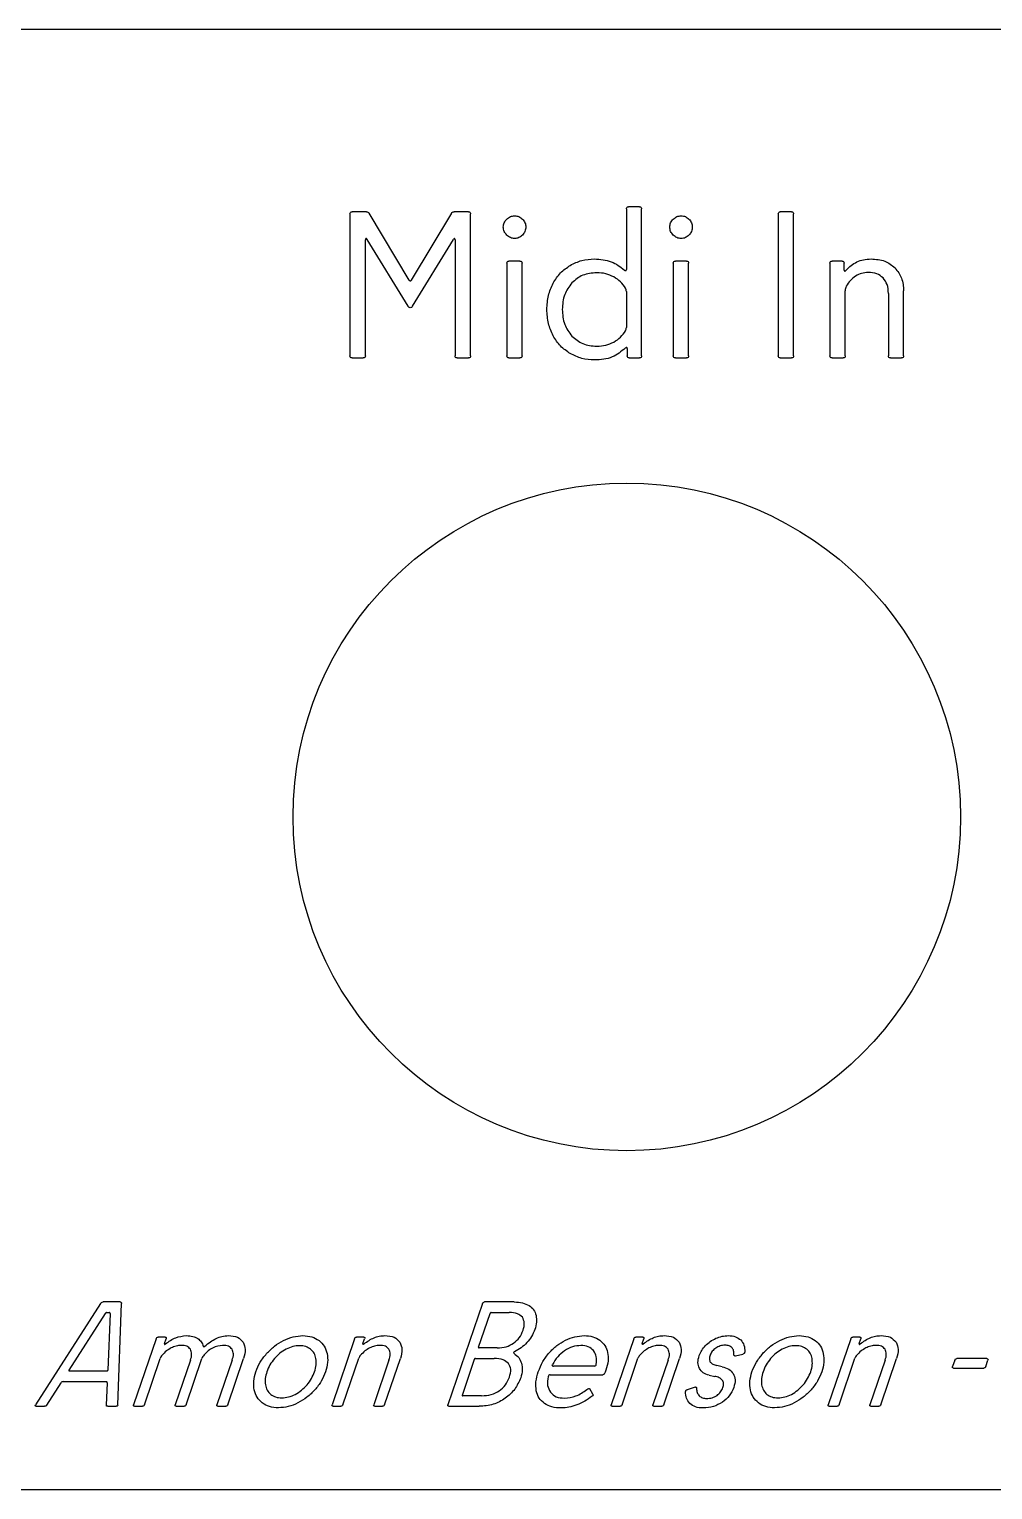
# Model space of a CAD drawing. Extents: x 171 to 677, y 195 to 402.
# Drawn here: x 264.21 to 287.31, y 320.79 to 355.79 of the extents above; entities that cross this region are included whole.
import ezdxf

# ---------------------------------------------------------------- set-up
doc = ezdxf.new("R2010")
doc.units = 0
doc.header["$MEASUREMENT"] = 0
doc.layers.add('Engravings', color=7, linetype='Continuous', lineweight=0)
doc.layers.add('Outlines', color=7, linetype='Continuous', lineweight=0)

msp = doc.modelspace()

# ---------------------------------------------------------------- linework, layer by layer
at = {"layer": 'Engravings', "color": 18, "lineweight": 25, "true_color": 0x000000}
for p, q in [((272.294, 351.416), (271.949, 351.416)), ((274.739, 351.416), (274.394, 351.416)), ((278.524, 351.486), (278.524, 350.036)), ((278.839, 351.536), (278.574, 351.536)), ((278.889, 347.966), (278.889, 351.486)), ((282.484, 351.416), (282.214, 351.416)), ((271.899, 351.366), (271.899, 347.966)), ((273.319, 349.781), (272.359, 351.381)), ((274.329, 351.381), (273.369, 349.781)), ((274.789, 347.966), (274.789, 351.366)), ((282.164, 351.366), (282.164, 347.966)), ((282.534, 347.966), (282.534, 351.366)), ((272.269, 347.966), (272.269, 350.746)), ((272.304, 350.756), (273.289, 349.151)), ((273.399, 349.151), (274.384, 350.756)), ((274.419, 350.746), (274.419, 347.966)), ((275.659, 350.186), (275.659, 347.966)), ((275.974, 350.236), (275.709, 350.236)), ((276.024, 347.966), (276.024, 350.186)), ((279.649, 350.186), (279.649, 347.966)), ((279.964, 350.236), (279.699, 350.236)), ((280.014, 347.966), (280.014, 350.186)), ((283.404, 350.186), (283.404, 347.966)), ((283.694, 350.236), (283.454, 350.236)), ((283.744, 350.021), (283.744, 350.186)), ((278.524, 349.506), (278.524, 348.646)), ((283.769, 347.966), (283.769, 349.526)), ((284.804, 349.461), (284.804, 347.966)), ((285.169, 347.966), (285.169, 349.521)), ((271.949, 347.916), (272.219, 347.916)), ((274.469, 347.916), (274.739, 347.916)), ((275.709, 347.916), (275.974, 347.916)), ((278.544, 348.141), (278.544, 347.966)), ((278.594, 347.916), (278.839, 347.916)), ((279.699, 347.916), (279.964, 347.916)), ((282.214, 347.916), (282.484, 347.916)), ((283.454, 347.916), (283.719, 347.916)), ((284.854, 347.916), (285.119, 347.916)), ((265.922, 325.252), (264.364, 322.831)), ((266.389, 325.292), (265.982, 325.292)), ((266.335, 322.831), (266.422, 325.252)), ((275.074, 325.256), (274.248, 322.827)), ((275.836, 325.292), (275.121, 325.292)), ((265.167, 323.66), (266.036, 325.02)), ((266.064, 325.038), (266.135, 325.038)), ((266.151, 325.02), (266.095, 323.66)), ((274.982, 324.21), (275.258, 325.02)), ((275.282, 325.038), (275.717, 325.038)), ((267.251, 324.413), (266.712, 322.827)), ((267.471, 324.449), (267.299, 324.449)), ((267.454, 324.295), (267.494, 324.413)), ((272.009, 324.413), (271.47, 322.827)), ((272.228, 324.449), (272.056, 324.449)), ((272.211, 324.295), (272.251, 324.413)), ((275.43, 324.192), (274.994, 324.192)), ((278.701, 324.413), (278.162, 322.827)), ((278.921, 324.449), (278.749, 324.449)), ((278.904, 324.295), (278.944, 324.413)), ((283.901, 324.413), (283.362, 322.827)), ((284.121, 324.449), (283.949, 324.449)), ((284.104, 324.295), (284.144, 324.413)), ((266.973, 322.827), (267.351, 323.938)), ((268.075, 323.895), (267.712, 322.827)), ((267.973, 322.827), (268.351, 323.938)), ((269.075, 323.895), (268.712, 322.827)), ((268.973, 322.827), (269.351, 323.938)), ((271.73, 322.827), (272.109, 323.942)), ((272.833, 323.895), (272.47, 322.827)), ((272.73, 322.827), (273.108, 323.938)), ((274.593, 323.063), (274.884, 323.92)), ((274.908, 323.938), (275.358, 323.938)), ((276.746, 323.777), (276.756, 323.795)), ((277.757, 323.756), (276.774, 323.756)), ((278.423, 322.827), (278.802, 323.942)), ((279.525, 323.895), (279.162, 322.827)), ((279.423, 322.827), (279.801, 323.938)), ((280.82, 323.742), (280.69, 323.77)), ((281.121, 323.999), (281.137, 324.002)), ((281.137, 324.002), (281.319, 324.045)), ((281.359, 324.077), (281.36, 324.092)), ((283.623, 322.827), (284.002, 323.942)), ((284.725, 323.895), (284.362, 322.827)), ((284.623, 322.827), (285.001, 323.938)), ((286.394, 323.899), (286.342, 323.745)), ((287.167, 323.935), (286.442, 323.935)), ((287.139, 323.745), (287.191, 323.899)), ((266.074, 323.638), (265.174, 323.638)), ((276.697, 323.549), (277.958, 323.549)), ((280.508, 323.538), (280.641, 323.51)), ((286.366, 323.71), (287.091, 323.71)), ((264.635, 322.82), (264.974, 323.356)), ((265.023, 323.385), (266.052, 323.385)), ((266.081, 323.356), (266.056, 322.82)), ((277.72, 323.081), (277.646, 323.21)), ((279.943, 323.16), (279.942, 323.145)), ((280.17, 323.249), (279.978, 323.188)), ((280.185, 323.252), (280.17, 323.249)), ((264.379, 322.792), (264.579, 322.792)), ((266.093, 322.792), (266.293, 322.792)), ((266.334, 322.817), (266.335, 322.831)), ((266.736, 322.792), (266.925, 322.792)), ((267.736, 322.792), (267.925, 322.792)), ((268.736, 322.792), (268.925, 322.792)), ((271.493, 322.792), (271.682, 322.792)), ((272.493, 322.792), (272.682, 322.792)), ((274.272, 322.792), (274.993, 322.792)), ((275.054, 323.045), (274.604, 323.045)), ((278.186, 322.792), (278.375, 322.792)), ((279.186, 322.792), (279.375, 322.792)), ((283.386, 322.792), (283.575, 322.792)), ((284.386, 322.792), (284.575, 322.792))]:
    msp.add_line(p, q, dxfattribs=at)
for points in [[(271.899, 351.366), (271.902, 351.38), (271.904, 351.395), (271.912, 351.403), (271.92, 351.412), (271.935, 351.414), (271.949, 351.416)], [(272.294, 351.416), (272.307, 351.414), (272.32, 351.413), (272.331, 351.407), (272.342, 351.401), (272.351, 351.391), (272.359, 351.381)], [(274.329, 351.381), (274.338, 351.391), (274.347, 351.401), (274.358, 351.407), (274.369, 351.413), (274.382, 351.414), (274.394, 351.416)], [(274.739, 351.416), (274.754, 351.414), (274.769, 351.412), (274.777, 351.403), (274.785, 351.395), (274.787, 351.38), (274.789, 351.366)], [(278.524, 351.486), (278.527, 351.5), (278.529, 351.515), (278.537, 351.523), (278.545, 351.532), (278.56, 351.534), (278.574, 351.536)], [(278.839, 351.536), (278.854, 351.534), (278.869, 351.532), (278.877, 351.523), (278.885, 351.515), (278.887, 351.5), (278.889, 351.486)], [(282.164, 351.366), (282.167, 351.38), (282.169, 351.395), (282.177, 351.403), (282.185, 351.412), (282.2, 351.414), (282.214, 351.416)], [(282.484, 351.416), (282.499, 351.414), (282.514, 351.412), (282.522, 351.403), (282.53, 351.395), (282.532, 351.38), (282.534, 351.366)], [(275.574, 351.051), (275.578, 351.086), (275.582, 351.122), (275.595, 351.153), (275.609, 351.186), (275.633, 351.213), (275.657, 351.241)], [(275.657, 350.858), (275.633, 350.887), (275.609, 350.915), (275.595, 350.948), (275.582, 350.979), (275.578, 351.015), (275.574, 351.051)], [(275.657, 351.241), (275.685, 351.264), (275.714, 351.288), (275.746, 351.301), (275.778, 351.314), (275.814, 351.317), (275.849, 351.321)], [(275.849, 351.321), (275.884, 351.317), (275.918, 351.314), (275.948, 351.301), (275.98, 351.288), (276.007, 351.264), (276.034, 351.241)], [(276.034, 351.241), (276.058, 351.213), (276.081, 351.185), (276.094, 351.153), (276.108, 351.122), (276.111, 351.086), (276.114, 351.051)], [(276.114, 351.051), (276.111, 351.015), (276.107, 350.98), (276.094, 350.948), (276.081, 350.915), (276.058, 350.887), (276.034, 350.858)], [(279.564, 351.051), (279.568, 351.086), (279.572, 351.122), (279.585, 351.153), (279.599, 351.186), (279.623, 351.213), (279.647, 351.241)], [(279.647, 350.858), (279.623, 350.887), (279.599, 350.915), (279.585, 350.948), (279.572, 350.979), (279.568, 351.015), (279.564, 351.051)], [(279.647, 351.241), (279.675, 351.264), (279.704, 351.288), (279.736, 351.301), (279.768, 351.314), (279.804, 351.317), (279.839, 351.321)], [(279.839, 351.321), (279.874, 351.317), (279.908, 351.314), (279.938, 351.301), (279.97, 351.288), (279.997, 351.264), (280.024, 351.241)], [(280.024, 351.241), (280.048, 351.213), (280.071, 351.185), (280.084, 351.153), (280.098, 351.122), (280.101, 351.086), (280.104, 351.051)], [(280.104, 351.051), (280.101, 351.015), (280.097, 350.98), (280.084, 350.948), (280.071, 350.915), (280.048, 350.887), (280.024, 350.858)], [(272.282, 350.776), (272.278, 350.773), (272.275, 350.77), (272.273, 350.766), (272.269, 350.76), (272.269, 350.753), (272.269, 350.746)], [(272.304, 350.756), (272.302, 350.763), (272.299, 350.77), (272.294, 350.773), (272.291, 350.775), (272.286, 350.776), (272.282, 350.776)], [(274.407, 350.776), (274.403, 350.776), (274.398, 350.775), (274.395, 350.773), (274.39, 350.77), (274.387, 350.763), (274.384, 350.756)], [(274.419, 350.746), (274.419, 350.753), (274.42, 350.76), (274.416, 350.766), (274.414, 350.77), (274.411, 350.773), (274.407, 350.776)], [(275.849, 350.776), (275.814, 350.78), (275.778, 350.783), (275.746, 350.797), (275.714, 350.81), (275.685, 350.834), (275.657, 350.858)], [(276.034, 350.858), (276.007, 350.834), (275.98, 350.81), (275.948, 350.797), (275.918, 350.783), (275.884, 350.78), (275.849, 350.776)], [(279.839, 350.776), (279.804, 350.78), (279.768, 350.783), (279.736, 350.797), (279.704, 350.81), (279.675, 350.834), (279.647, 350.858)], [(280.024, 350.858), (279.997, 350.834), (279.97, 350.81), (279.938, 350.797), (279.908, 350.783), (279.874, 350.78), (279.839, 350.776)], [(275.659, 350.186), (275.662, 350.2), (275.664, 350.215), (275.672, 350.223), (275.68, 350.232), (275.695, 350.234), (275.709, 350.236)], [(275.974, 350.236), (275.989, 350.234), (276.004, 350.232), (276.012, 350.223), (276.02, 350.215), (276.022, 350.2), (276.024, 350.186)], [(276.769, 349.706), (276.824, 349.792), (276.878, 349.878), (276.947, 349.95), (277.015, 350.021), (277.097, 350.077), (277.179, 350.133)], [(277.179, 350.133), (277.269, 350.178), (277.359, 350.222), (277.454, 350.248), (277.553, 350.274), (277.656, 350.28), (277.759, 350.286)], [(277.759, 350.286), (277.899, 350.277), (278.038, 350.268), (278.162, 350.22), (278.276, 350.175), (278.378, 350.098), (278.479, 350.021)], [(278.479, 350.021), (278.485, 350.015), (278.491, 350.009), (278.498, 350.007), (278.502, 350.006), (278.507, 350.006), (278.512, 350.006)], [(278.512, 350.006), (278.516, 350.009), (278.519, 350.012), (278.521, 350.016), (278.525, 350.022), (278.524, 350.029), (278.524, 350.036)], [(279.649, 350.186), (279.652, 350.2), (279.654, 350.215), (279.662, 350.223), (279.67, 350.232), (279.685, 350.234), (279.699, 350.236)], [(279.964, 350.236), (279.979, 350.234), (279.994, 350.232), (280.002, 350.223), (280.01, 350.215), (280.012, 350.2), (280.014, 350.186)], [(283.404, 350.186), (283.407, 350.2), (283.409, 350.215), (283.417, 350.223), (283.425, 350.232), (283.44, 350.234), (283.454, 350.236)], [(283.694, 350.236), (283.709, 350.234), (283.724, 350.232), (283.732, 350.223), (283.74, 350.215), (283.742, 350.2), (283.744, 350.186)], [(283.744, 350.021), (283.745, 350.015), (283.745, 350.009), (283.748, 350.005), (283.75, 350.001), (283.753, 349.999), (283.757, 349.996)], [(283.757, 349.996), (283.762, 349.996), (283.766, 349.996), (283.77, 349.997), (283.776, 349.999), (283.78, 350.005), (283.784, 350.011)], [(283.784, 350.011), (283.825, 350.053), (283.865, 350.095), (283.911, 350.13), (283.954, 350.163), (284.002, 350.189), (284.049, 350.216)], [(284.049, 350.216), (284.101, 350.236), (284.153, 350.257), (284.207, 350.268), (284.266, 350.281), (284.328, 350.284), (284.389, 350.286)], [(284.389, 350.286), (284.503, 350.279), (284.617, 350.273), (284.718, 350.232), (284.807, 350.196), (284.886, 350.134), (284.964, 350.071)], [(284.964, 350.071), (285.024, 349.992), (285.084, 349.914), (285.118, 349.826), (285.155, 349.732), (285.162, 349.626), (285.169, 349.521)], [(273.319, 349.781), (273.323, 349.774), (273.327, 349.767), (273.333, 349.762), (273.337, 349.76), (273.34, 349.758), (273.344, 349.756)], [(273.344, 349.756), (273.348, 349.758), (273.352, 349.76), (273.356, 349.762), (273.362, 349.767), (273.366, 349.774), (273.369, 349.781)], [(276.619, 349.076), (276.625, 349.189), (276.63, 349.303), (276.657, 349.411), (276.682, 349.512), (276.726, 349.609), (276.769, 349.706)], [(277.217, 349.713), (277.151, 349.623), (277.084, 349.533), (277.046, 349.433), (277.005, 349.322), (276.997, 349.199), (276.989, 349.076)], [(277.814, 349.956), (277.698, 349.947), (277.582, 349.938), (277.48, 349.895), (277.384, 349.855), (277.3, 349.784), (277.217, 349.713)], [(278.224, 349.856), (278.161, 349.885), (278.098, 349.914), (278.032, 349.931), (277.962, 349.949), (277.888, 349.952), (277.814, 349.956)], [(278.504, 349.586), (278.467, 349.64), (278.43, 349.694), (278.384, 349.738), (278.337, 349.784), (278.281, 349.82), (278.224, 349.856)], [(284.019, 349.876), (283.976, 349.844), (283.932, 349.811), (283.896, 349.772), (283.856, 349.73), (283.825, 349.681), (283.794, 349.631)], [(284.319, 349.961), (284.266, 349.957), (284.212, 349.954), (284.162, 349.94), (284.112, 349.925), (284.066, 349.901), (284.019, 349.876)], [(284.679, 349.833), (284.631, 349.871), (284.582, 349.908), (284.527, 349.929), (284.463, 349.954), (284.391, 349.957), (284.319, 349.961)], [(284.804, 349.461), (284.801, 349.535), (284.798, 349.61), (284.773, 349.677), (284.752, 349.732), (284.716, 349.783), (284.679, 349.833)], [(278.524, 349.506), (278.524, 349.519), (278.523, 349.533), (278.519, 349.546), (278.516, 349.56), (278.51, 349.573), (278.504, 349.586)], [(283.794, 349.631), (283.787, 349.614), (283.78, 349.597), (283.776, 349.58), (283.772, 349.562), (283.771, 349.544), (283.769, 349.526)], [(273.344, 349.116), (273.334, 349.118), (273.324, 349.12), (273.316, 349.125), (273.305, 349.131), (273.297, 349.141), (273.289, 349.151)], [(273.399, 349.151), (273.392, 349.141), (273.384, 349.131), (273.373, 349.125), (273.365, 349.12), (273.355, 349.118), (273.344, 349.116)], [(276.769, 348.446), (276.726, 348.543), (276.682, 348.64), (276.657, 348.741), (276.63, 348.849), (276.625, 348.962), (276.619, 349.076)], [(276.989, 349.076), (276.997, 348.953), (277.005, 348.83), (277.046, 348.719), (277.084, 348.619), (277.151, 348.528), (277.217, 348.438)], [(278.504, 348.566), (278.51, 348.579), (278.516, 348.592), (278.519, 348.606), (278.523, 348.619), (278.524, 348.632), (278.524, 348.646)], [(277.179, 348.018), (277.097, 348.075), (277.015, 348.131), (276.947, 348.202), (276.878, 348.273), (276.824, 348.36), (276.769, 348.446)], [(277.217, 348.438), (277.3, 348.368), (277.384, 348.297), (277.48, 348.257), (277.582, 348.214), (277.698, 348.205), (277.814, 348.196)], [(277.814, 348.196), (277.888, 348.2), (277.962, 348.203), (278.032, 348.221), (278.098, 348.238), (278.161, 348.267), (278.224, 348.296)], [(278.224, 348.296), (278.281, 348.332), (278.337, 348.368), (278.384, 348.413), (278.43, 348.458), (278.467, 348.512), (278.504, 348.566)], [(271.949, 347.916), (271.935, 347.918), (271.92, 347.92), (271.912, 347.928), (271.904, 347.937), (271.902, 347.951), (271.899, 347.966)], [(272.269, 347.966), (272.267, 347.951), (272.265, 347.937), (272.257, 347.928), (272.249, 347.92), (272.234, 347.918), (272.219, 347.916)], [(274.469, 347.916), (274.455, 347.918), (274.44, 347.92), (274.432, 347.928), (274.424, 347.937), (274.422, 347.951), (274.419, 347.966)], [(274.789, 347.966), (274.787, 347.951), (274.785, 347.937), (274.777, 347.928), (274.769, 347.92), (274.754, 347.918), (274.739, 347.916)], [(275.709, 347.916), (275.695, 347.918), (275.68, 347.92), (275.672, 347.928), (275.664, 347.937), (275.662, 347.951), (275.659, 347.966)], [(276.024, 347.966), (276.022, 347.951), (276.02, 347.937), (276.012, 347.928), (276.004, 347.92), (275.989, 347.918), (275.974, 347.916)], [(277.759, 347.866), (277.656, 347.872), (277.553, 347.878), (277.454, 347.904), (277.359, 347.929), (277.269, 347.974), (277.179, 348.018)], [(278.499, 348.151), (278.4, 348.068), (278.301, 347.985), (278.187, 347.937), (278.057, 347.883), (277.908, 347.874), (277.759, 347.866)], [(278.532, 348.168), (278.527, 348.168), (278.522, 348.167), (278.518, 348.165), (278.511, 348.162), (278.505, 348.157), (278.499, 348.151)], [(278.544, 348.141), (278.545, 348.148), (278.545, 348.155), (278.541, 348.16), (278.539, 348.163), (278.536, 348.166), (278.532, 348.168)], [(278.594, 347.916), (278.58, 347.918), (278.565, 347.92), (278.557, 347.928), (278.549, 347.937), (278.547, 347.951), (278.544, 347.966)], [(278.889, 347.966), (278.887, 347.951), (278.885, 347.937), (278.877, 347.928), (278.869, 347.92), (278.854, 347.918), (278.839, 347.916)], [(279.699, 347.916), (279.685, 347.918), (279.67, 347.92), (279.662, 347.928), (279.654, 347.937), (279.652, 347.951), (279.649, 347.966)], [(280.014, 347.966), (280.012, 347.951), (280.01, 347.937), (280.002, 347.928), (279.994, 347.92), (279.979, 347.918), (279.964, 347.916)], [(282.214, 347.916), (282.2, 347.918), (282.185, 347.92), (282.177, 347.928), (282.169, 347.937), (282.167, 347.951), (282.164, 347.966)], [(282.534, 347.966), (282.532, 347.951), (282.53, 347.937), (282.522, 347.928), (282.514, 347.92), (282.499, 347.918), (282.484, 347.916)], [(283.454, 347.916), (283.44, 347.918), (283.425, 347.92), (283.417, 347.928), (283.409, 347.937), (283.407, 347.951), (283.404, 347.966)], [(283.769, 347.966), (283.767, 347.951), (283.765, 347.937), (283.757, 347.928), (283.749, 347.92), (283.734, 347.918), (283.719, 347.916)], [(284.854, 347.916), (284.84, 347.918), (284.825, 347.92), (284.817, 347.928), (284.809, 347.937), (284.807, 347.951), (284.804, 347.966)], [(285.169, 347.966), (285.167, 347.951), (285.165, 347.937), (285.157, 347.928), (285.149, 347.92), (285.134, 347.918), (285.119, 347.916)], [(265.922, 325.252), (265.93, 325.264), (265.937, 325.275), (265.947, 325.282), (265.957, 325.288), (265.97, 325.29), (265.982, 325.292)], [(266.389, 325.292), (266.4, 325.29), (266.412, 325.288), (266.417, 325.282), (266.423, 325.275), (266.423, 325.264), (266.422, 325.252)], [(275.074, 325.256), (275.078, 325.266), (275.083, 325.277), (275.092, 325.283), (275.099, 325.288), (275.11, 325.29), (275.121, 325.292)], [(275.836, 325.292), (275.904, 325.29), (275.973, 325.288), (276.038, 325.27), (276.092, 325.256), (276.143, 325.231), (276.194, 325.206)], [(276.194, 325.206), (276.234, 325.175), (276.274, 325.144), (276.302, 325.104), (276.33, 325.065), (276.345, 325.018), (276.36, 324.97)], [(266.064, 325.038), (266.059, 325.037), (266.054, 325.036), (266.05, 325.034), (266.044, 325.031), (266.04, 325.025), (266.036, 325.02)], [(266.151, 325.02), (266.15, 325.025), (266.149, 325.031), (266.146, 325.034), (266.144, 325.036), (266.139, 325.037), (266.135, 325.038)], [(275.282, 325.038), (275.276, 325.037), (275.271, 325.036), (275.267, 325.034), (275.263, 325.031), (275.26, 325.025), (275.258, 325.02)], [(276.033, 324.926), (275.994, 324.958), (275.956, 324.991), (275.912, 325.01), (275.854, 325.036), (275.786, 325.037), (275.717, 325.038)], [(276.048, 324.613), (276.066, 324.673), (276.084, 324.733), (276.078, 324.791), (276.073, 324.837), (276.053, 324.881), (276.033, 324.926)], [(276.36, 324.97), (276.367, 324.917), (276.373, 324.863), (276.369, 324.81), (276.365, 324.75), (276.347, 324.69), (276.329, 324.631)], [(267.48, 324.288), (267.558, 324.345), (267.635, 324.403), (267.722, 324.435), (267.803, 324.466), (267.891, 324.475), (267.979, 324.485)], [(267.979, 324.485), (268.031, 324.483), (268.084, 324.481), (268.133, 324.468), (268.174, 324.456), (268.212, 324.436), (268.251, 324.417)], [(268.692, 324.418), (268.738, 324.438), (268.784, 324.457), (268.832, 324.468), (268.881, 324.479), (268.932, 324.482), (268.983, 324.485)], [(268.983, 324.485), (269.061, 324.482), (269.14, 324.479), (269.204, 324.446), (269.255, 324.42), (269.297, 324.376), (269.34, 324.331)], [(270.306, 324.368), (270.382, 324.402), (270.458, 324.436), (270.538, 324.455), (270.614, 324.474), (270.693, 324.479), (270.772, 324.485)], [(270.772, 324.485), (270.846, 324.481), (270.919, 324.477), (270.987, 324.455), (271.047, 324.436), (271.103, 324.402), (271.159, 324.368)], [(272.477, 324.435), (272.518, 324.449), (272.559, 324.464), (272.602, 324.472), (272.646, 324.481), (272.691, 324.483), (272.736, 324.485)], [(272.736, 324.485), (272.815, 324.482), (272.893, 324.479), (272.958, 324.446), (273.01, 324.42), (273.052, 324.376), (273.095, 324.331)], [(275.821, 324.302), (275.87, 324.344), (275.92, 324.385), (275.957, 324.435), (275.996, 324.488), (276.022, 324.551), (276.048, 324.613)], [(276.329, 324.631), (276.306, 324.575), (276.283, 324.518), (276.253, 324.467), (276.221, 324.414), (276.181, 324.366), (276.141, 324.318)], [(277.066, 324.377), (277.139, 324.409), (277.212, 324.44), (277.288, 324.458), (277.362, 324.475), (277.438, 324.48), (277.515, 324.485)], [(277.515, 324.485), (277.585, 324.481), (277.655, 324.478), (277.721, 324.458), (277.779, 324.44), (277.833, 324.409), (277.887, 324.377)], [(279.169, 324.435), (279.211, 324.449), (279.252, 324.464), (279.295, 324.472), (279.339, 324.481), (279.384, 324.483), (279.429, 324.485)], [(279.429, 324.485), (279.508, 324.482), (279.586, 324.479), (279.651, 324.446), (279.702, 324.42), (279.745, 324.376), (279.788, 324.331)], [(280.67, 324.422), (280.719, 324.44), (280.767, 324.458), (280.817, 324.469), (280.867, 324.479), (280.918, 324.482), (280.969, 324.485)], [(280.969, 324.485), (281.028, 324.482), (281.088, 324.479), (281.142, 324.459), (281.187, 324.442), (281.227, 324.412), (281.268, 324.383)], [(282.199, 324.368), (282.275, 324.402), (282.351, 324.436), (282.431, 324.455), (282.507, 324.474), (282.586, 324.479), (282.665, 324.485)], [(282.665, 324.485), (282.738, 324.481), (282.812, 324.477), (282.88, 324.455), (282.94, 324.436), (282.996, 324.402), (283.052, 324.368)], [(284.369, 324.435), (284.411, 324.449), (284.452, 324.464), (284.495, 324.472), (284.539, 324.481), (284.584, 324.483), (284.629, 324.485)], [(284.629, 324.485), (284.708, 324.482), (284.786, 324.479), (284.851, 324.446), (284.902, 324.42), (284.945, 324.376), (284.988, 324.331)], [(267.251, 324.413), (267.256, 324.423), (267.261, 324.434), (267.269, 324.44), (267.277, 324.446), (267.288, 324.447), (267.299, 324.449)], [(267.615, 324.192), (267.576, 324.168), (267.537, 324.145), (267.502, 324.118), (267.463, 324.087), (267.429, 324.052), (267.395, 324.017)], [(267.454, 324.295), (267.453, 324.291), (267.451, 324.287), (267.452, 324.284), (267.453, 324.281), (267.455, 324.279), (267.457, 324.277)], [(267.457, 324.277), (267.46, 324.277), (267.464, 324.277), (267.467, 324.278), (267.472, 324.28), (267.476, 324.284), (267.48, 324.288)], [(267.471, 324.449), (267.48, 324.447), (267.49, 324.446), (267.494, 324.44), (267.499, 324.434), (267.496, 324.423), (267.494, 324.413)], [(267.85, 324.252), (267.811, 324.25), (267.771, 324.247), (267.733, 324.237), (267.692, 324.227), (267.654, 324.209), (267.615, 324.192)], [(268.077, 324.161), (268.05, 324.188), (268.023, 324.214), (267.991, 324.23), (267.949, 324.25), (267.9, 324.251), (267.85, 324.252)], [(268.075, 323.895), (268.092, 323.947), (268.109, 323.998), (268.105, 324.049), (268.103, 324.087), (268.09, 324.124), (268.077, 324.161)], [(268.251, 324.417), (268.281, 324.392), (268.312, 324.367), (268.334, 324.336), (268.356, 324.305), (268.369, 324.268), (268.382, 324.231)], [(268.382, 324.231), (268.386, 324.225), (268.39, 324.22), (268.394, 324.218), (268.401, 324.216), (268.41, 324.224), (268.418, 324.231)], [(268.847, 324.252), (268.767, 324.24), (268.687, 324.228), (268.618, 324.195), (268.536, 324.157), (268.469, 324.09), (268.401, 324.024)], [(268.418, 324.231), (268.463, 324.268), (268.509, 324.306), (268.557, 324.339), (268.601, 324.368), (268.647, 324.393), (268.692, 324.418)], [(269.075, 324.161), (269.047, 324.188), (269.02, 324.214), (268.988, 324.23), (268.946, 324.249), (268.896, 324.251), (268.847, 324.252)], [(269.075, 323.895), (269.092, 323.947), (269.109, 323.998), (269.105, 324.049), (269.102, 324.087), (269.089, 324.124), (269.075, 324.161)], [(269.34, 324.331), (269.362, 324.273), (269.384, 324.215), (269.389, 324.156), (269.394, 324.084), (269.372, 324.011), (269.351, 323.938)], [(269.899, 324.054), (269.96, 324.117), (270.021, 324.179), (270.089, 324.232), (270.156, 324.284), (270.231, 324.326), (270.306, 324.368)], [(270.368, 324.161), (270.316, 324.131), (270.264, 324.1), (270.218, 324.063), (270.171, 324.025), (270.129, 323.98), (270.087, 323.935)], [(270.691, 324.245), (270.636, 324.241), (270.58, 324.238), (270.528, 324.224), (270.473, 324.21), (270.42, 324.186), (270.368, 324.161)], [(270.957, 324.161), (270.919, 324.186), (270.881, 324.21), (270.839, 324.224), (270.793, 324.24), (270.742, 324.243), (270.691, 324.245)], [(271.083, 323.935), (271.072, 323.979), (271.061, 324.024), (271.039, 324.063), (271.019, 324.099), (270.988, 324.13), (270.957, 324.161)], [(271.159, 324.368), (271.205, 324.326), (271.252, 324.283), (271.284, 324.232), (271.317, 324.179), (271.335, 324.116), (271.353, 324.054)], [(272.009, 324.413), (272.013, 324.423), (272.018, 324.434), (272.027, 324.44), (272.034, 324.446), (272.045, 324.447), (272.056, 324.449)], [(272.373, 324.192), (272.333, 324.168), (272.294, 324.145), (272.259, 324.118), (272.221, 324.087), (272.186, 324.052), (272.152, 324.017)], [(272.211, 324.295), (272.21, 324.291), (272.208, 324.287), (272.21, 324.284), (272.21, 324.281), (272.212, 324.279), (272.214, 324.277)], [(272.214, 324.277), (272.217, 324.277), (272.221, 324.277), (272.224, 324.278), (272.229, 324.28), (272.233, 324.284), (272.237, 324.288)], [(272.228, 324.449), (272.238, 324.447), (272.247, 324.446), (272.252, 324.44), (272.256, 324.434), (272.254, 324.423), (272.251, 324.413)], [(272.237, 324.288), (272.276, 324.318), (272.315, 324.348), (272.356, 324.373), (272.395, 324.396), (272.436, 324.415), (272.477, 324.435)], [(272.607, 324.252), (272.568, 324.25), (272.528, 324.247), (272.49, 324.237), (272.449, 324.227), (272.411, 324.209), (272.373, 324.192)], [(272.834, 324.161), (272.807, 324.188), (272.78, 324.214), (272.748, 324.23), (272.707, 324.25), (272.657, 324.251), (272.607, 324.252)], [(272.833, 323.895), (272.849, 323.947), (272.866, 323.998), (272.863, 324.049), (272.86, 324.087), (272.847, 324.124), (272.834, 324.161)], [(273.095, 324.331), (273.118, 324.273), (273.141, 324.215), (273.145, 324.156), (273.151, 324.084), (273.129, 324.011), (273.108, 323.938)], [(274.982, 324.21), (274.981, 324.204), (274.98, 324.199), (274.982, 324.196), (274.984, 324.193), (274.989, 324.192), (274.994, 324.192)], [(275.43, 324.192), (275.503, 324.195), (275.576, 324.199), (275.644, 324.219), (275.705, 324.238), (275.763, 324.27), (275.821, 324.302)], [(276.141, 324.318), (276.096, 324.274), (276.052, 324.23), (276.002, 324.193), (275.953, 324.157), (275.899, 324.128), (275.845, 324.099)], [(276.674, 324.074), (276.732, 324.135), (276.791, 324.197), (276.858, 324.248), (276.922, 324.297), (276.994, 324.337), (277.066, 324.377)], [(277.044, 324.122), (276.985, 324.077), (276.926, 324.032), (276.878, 323.977), (276.83, 323.923), (276.793, 323.859), (276.756, 323.795)], [(277.435, 324.249), (277.367, 324.243), (277.299, 324.237), (277.235, 324.217), (277.168, 324.196), (277.106, 324.159), (277.044, 324.122)], [(277.738, 324.126), (277.698, 324.161), (277.658, 324.197), (277.612, 324.218), (277.559, 324.242), (277.497, 324.245), (277.435, 324.249)], [(277.803, 323.799), (277.81, 323.861), (277.817, 323.924), (277.804, 323.982), (277.792, 324.032), (277.765, 324.079), (277.738, 324.126)], [(277.887, 324.377), (277.932, 324.338), (277.977, 324.298), (278.008, 324.25), (278.04, 324.201), (278.057, 324.142), (278.075, 324.083)], [(278.701, 324.413), (278.706, 324.423), (278.711, 324.434), (278.719, 324.44), (278.727, 324.446), (278.738, 324.447), (278.749, 324.449)], [(279.065, 324.192), (279.026, 324.168), (278.987, 324.145), (278.952, 324.118), (278.913, 324.087), (278.879, 324.052), (278.845, 324.017)], [(278.904, 324.295), (278.903, 324.291), (278.901, 324.287), (278.902, 324.284), (278.903, 324.281), (278.905, 324.279), (278.907, 324.277)], [(278.907, 324.277), (278.91, 324.277), (278.914, 324.277), (278.917, 324.278), (278.922, 324.28), (278.926, 324.284), (278.93, 324.288)], [(278.921, 324.449), (278.93, 324.447), (278.94, 324.446), (278.944, 324.44), (278.949, 324.434), (278.946, 324.423), (278.944, 324.413)], [(278.93, 324.288), (278.969, 324.318), (279.008, 324.348), (279.049, 324.373), (279.088, 324.396), (279.129, 324.415), (279.169, 324.435)], [(279.3, 324.252), (279.261, 324.25), (279.221, 324.247), (279.183, 324.237), (279.142, 324.227), (279.104, 324.209), (279.065, 324.192)], [(279.527, 324.161), (279.5, 324.188), (279.473, 324.214), (279.441, 324.23), (279.399, 324.25), (279.35, 324.251), (279.3, 324.252)], [(279.525, 323.895), (279.542, 323.947), (279.559, 323.998), (279.555, 324.049), (279.553, 324.087), (279.54, 324.124), (279.527, 324.161)], [(279.788, 324.331), (279.811, 324.273), (279.834, 324.215), (279.838, 324.156), (279.844, 324.084), (279.822, 324.011), (279.801, 323.938)], [(280.27, 324.006), (280.288, 324.05), (280.306, 324.093), (280.33, 324.133), (280.356, 324.174), (280.388, 324.212), (280.421, 324.249)], [(280.421, 324.249), (280.457, 324.284), (280.494, 324.319), (280.536, 324.347), (280.578, 324.377), (280.624, 324.399), (280.67, 324.422)], [(280.666, 324.188), (280.636, 324.164), (280.605, 324.141), (280.582, 324.111), (280.561, 324.083), (280.546, 324.05), (280.531, 324.017)], [(280.891, 324.256), (280.85, 324.253), (280.81, 324.25), (280.772, 324.239), (280.735, 324.228), (280.701, 324.208), (280.666, 324.188)], [(281.058, 324.195), (281.036, 324.213), (281.014, 324.231), (280.99, 324.241), (280.96, 324.253), (280.925, 324.255), (280.891, 324.256)], [(281.102, 324.027), (281.103, 324.06), (281.104, 324.093), (281.095, 324.123), (281.087, 324.148), (281.073, 324.172), (281.058, 324.195)], [(281.268, 324.383), (281.297, 324.343), (281.327, 324.303), (281.342, 324.259), (281.361, 324.207), (281.36, 324.15), (281.36, 324.092)], [(281.792, 324.054), (281.853, 324.117), (281.913, 324.179), (281.982, 324.232), (282.049, 324.284), (282.124, 324.326), (282.199, 324.368)], [(282.26, 324.161), (282.209, 324.131), (282.157, 324.1), (282.111, 324.063), (282.063, 324.025), (282.022, 323.98), (281.98, 323.935)], [(282.584, 324.245), (282.528, 324.241), (282.473, 324.238), (282.421, 324.224), (282.365, 324.21), (282.313, 324.186), (282.26, 324.161)], [(282.85, 324.161), (282.812, 324.186), (282.774, 324.21), (282.732, 324.224), (282.686, 324.24), (282.635, 324.243), (282.584, 324.245)], [(282.976, 323.935), (282.965, 323.979), (282.954, 324.024), (282.932, 324.063), (282.911, 324.099), (282.881, 324.13), (282.85, 324.161)], [(283.052, 324.368), (283.098, 324.326), (283.144, 324.283), (283.176, 324.232), (283.209, 324.179), (283.227, 324.116), (283.245, 324.054)], [(283.901, 324.413), (283.906, 324.423), (283.911, 324.434), (283.919, 324.44), (283.927, 324.446), (283.938, 324.447), (283.949, 324.449)], [(284.265, 324.192), (284.226, 324.168), (284.187, 324.145), (284.152, 324.118), (284.113, 324.087), (284.079, 324.052), (284.045, 324.017)], [(284.104, 324.295), (284.103, 324.291), (284.101, 324.287), (284.102, 324.284), (284.103, 324.281), (284.105, 324.279), (284.107, 324.277)], [(284.107, 324.277), (284.11, 324.277), (284.114, 324.277), (284.117, 324.278), (284.122, 324.28), (284.126, 324.284), (284.13, 324.288)], [(284.121, 324.449), (284.13, 324.447), (284.14, 324.446), (284.144, 324.44), (284.149, 324.434), (284.146, 324.423), (284.144, 324.413)], [(284.13, 324.288), (284.169, 324.318), (284.208, 324.348), (284.249, 324.373), (284.288, 324.396), (284.329, 324.415), (284.369, 324.435)], [(284.5, 324.252), (284.461, 324.25), (284.421, 324.247), (284.383, 324.237), (284.342, 324.227), (284.304, 324.209), (284.265, 324.192)], [(284.727, 324.161), (284.7, 324.188), (284.673, 324.214), (284.641, 324.23), (284.599, 324.25), (284.55, 324.251), (284.5, 324.252)], [(284.725, 323.895), (284.742, 323.947), (284.759, 323.998), (284.755, 324.049), (284.753, 324.087), (284.74, 324.124), (284.727, 324.161)], [(284.988, 324.331), (285.011, 324.273), (285.034, 324.215), (285.038, 324.156), (285.044, 324.084), (285.022, 324.011), (285.001, 323.938)], [(267.395, 324.017), (267.386, 324.005), (267.377, 323.992), (267.369, 323.979), (267.362, 323.966), (267.356, 323.952), (267.351, 323.938)], [(268.401, 324.024), (268.391, 324.011), (268.38, 323.998), (268.372, 323.985), (268.363, 323.97), (268.357, 323.954), (268.351, 323.938)], [(269.643, 323.62), (269.674, 323.698), (269.705, 323.775), (269.747, 323.847), (269.79, 323.92), (269.845, 323.987), (269.899, 324.054)], [(270.087, 323.935), (270.049, 323.886), (270.011, 323.837), (269.981, 323.785), (269.951, 323.733), (269.929, 323.676), (269.907, 323.62)], [(271.05, 323.62), (271.066, 323.675), (271.082, 323.729), (271.087, 323.785), (271.092, 323.834), (271.088, 323.884), (271.083, 323.935)], [(271.353, 324.054), (271.361, 323.985), (271.369, 323.915), (271.364, 323.847), (271.358, 323.77), (271.336, 323.695), (271.314, 323.62)], [(272.152, 324.017), (272.143, 324.005), (272.134, 323.993), (272.127, 323.98), (272.12, 323.968), (272.114, 323.955), (272.109, 323.942)], [(274.908, 323.938), (274.902, 323.937), (274.897, 323.936), (274.893, 323.934), (274.889, 323.931), (274.886, 323.925), (274.884, 323.92)], [(275.702, 323.82), (275.66, 323.854), (275.618, 323.889), (275.571, 323.909), (275.506, 323.936), (275.432, 323.937), (275.358, 323.938)], [(275.72, 323.492), (275.74, 323.555), (275.759, 323.618), (275.751, 323.679), (275.746, 323.727), (275.724, 323.774), (275.702, 323.82)], [(275.845, 324.099), (275.832, 324.093), (275.82, 324.086), (275.82, 324.078), (275.82, 324.073), (275.825, 324.066), (275.831, 324.06)], [(275.831, 324.06), (275.873, 324.029), (275.914, 323.999), (275.945, 323.96), (275.975, 323.92), (275.993, 323.872), (276.012, 323.824)], [(276.012, 323.824), (276.021, 323.769), (276.031, 323.714), (276.029, 323.66), (276.026, 323.599), (276.008, 323.538), (275.991, 323.477)], [(276.414, 323.62), (276.446, 323.703), (276.479, 323.786), (276.523, 323.862), (276.566, 323.937), (276.62, 324.005), (276.674, 324.074)], [(276.746, 323.777), (276.746, 323.771), (276.747, 323.765), (276.75, 323.761), (276.754, 323.756), (276.764, 323.756), (276.774, 323.756)], [(277.757, 323.756), (277.769, 323.758), (277.782, 323.76), (277.79, 323.767), (277.798, 323.774), (277.8, 323.786), (277.803, 323.799)], [(278.075, 324.083), (278.082, 324.016), (278.09, 323.949), (278.085, 323.883), (278.079, 323.808), (278.057, 323.734), (278.035, 323.66)], [(278.845, 324.017), (278.836, 324.005), (278.827, 323.993), (278.819, 323.98), (278.812, 323.968), (278.807, 323.955), (278.802, 323.942)], [(280.274, 323.701), (280.258, 323.747), (280.243, 323.793), (280.241, 323.84), (280.238, 323.895), (280.254, 323.951), (280.27, 324.006)], [(280.531, 324.017), (280.521, 323.985), (280.511, 323.953), (280.514, 323.922), (280.516, 323.898), (280.526, 323.875), (280.536, 323.852)], [(280.536, 323.852), (280.555, 323.834), (280.573, 323.816), (280.595, 323.803), (280.623, 323.786), (280.657, 323.778), (280.69, 323.77)], [(281.121, 323.999), (281.115, 324), (281.109, 324.002), (281.106, 324.006), (281.102, 324.011), (281.102, 324.019), (281.102, 324.027)], [(281.359, 324.077), (281.355, 324.071), (281.351, 324.064), (281.345, 324.059), (281.338, 324.052), (281.329, 324.049), (281.319, 324.045)], [(281.535, 323.62), (281.567, 323.698), (281.598, 323.775), (281.64, 323.847), (281.683, 323.92), (281.737, 323.987), (281.792, 324.054)], [(281.98, 323.935), (281.942, 323.886), (281.904, 323.837), (281.874, 323.785), (281.844, 323.733), (281.822, 323.676), (281.8, 323.62)], [(282.943, 323.62), (282.959, 323.675), (282.975, 323.729), (282.98, 323.785), (282.985, 323.834), (282.98, 323.884), (282.976, 323.935)], [(283.245, 324.054), (283.254, 323.985), (283.262, 323.915), (283.257, 323.847), (283.251, 323.77), (283.229, 323.695), (283.207, 323.62)], [(284.045, 324.017), (284.036, 324.005), (284.027, 323.993), (284.019, 323.98), (284.012, 323.968), (284.007, 323.955), (284.002, 323.942)], [(286.394, 323.899), (286.399, 323.909), (286.404, 323.92), (286.412, 323.926), (286.42, 323.931), (286.431, 323.933), (286.442, 323.935)], [(287.167, 323.935), (287.177, 323.933), (287.187, 323.931), (287.191, 323.926), (287.195, 323.92), (287.193, 323.909), (287.191, 323.899)], [(265.167, 323.66), (265.164, 323.653), (265.161, 323.647), (265.163, 323.643), (265.165, 323.641), (265.169, 323.639), (265.174, 323.638)], [(266.074, 323.638), (266.08, 323.639), (266.086, 323.64), (266.09, 323.643), (266.093, 323.647), (266.094, 323.653), (266.095, 323.66)], [(269.604, 323.186), (269.596, 323.256), (269.588, 323.325), (269.593, 323.394), (269.599, 323.47), (269.621, 323.545), (269.643, 323.62)], [(269.907, 323.62), (269.891, 323.566), (269.874, 323.511), (269.869, 323.456), (269.865, 323.407), (269.869, 323.356), (269.873, 323.306)], [(270.87, 323.306), (270.908, 323.354), (270.945, 323.403), (270.976, 323.456), (271.005, 323.508), (271.028, 323.564), (271.05, 323.62)], [(271.314, 323.62), (271.283, 323.543), (271.252, 323.465), (271.21, 323.394), (271.167, 323.32), (271.112, 323.253), (271.058, 323.186)], [(275.478, 323.163), (275.531, 323.207), (275.584, 323.251), (275.624, 323.304), (275.666, 323.36), (275.693, 323.426), (275.72, 323.492)], [(275.991, 323.477), (275.949, 323.382), (275.908, 323.286), (275.848, 323.204), (275.786, 323.121), (275.705, 323.053), (275.623, 322.985)], [(276.366, 323.165), (276.36, 323.236), (276.353, 323.308), (276.358, 323.378), (276.365, 323.46), (276.39, 323.54), (276.414, 323.62)], [(276.649, 323.502), (276.636, 323.43), (276.624, 323.359), (276.636, 323.291), (276.647, 323.234), (276.674, 323.181), (276.702, 323.127)], [(276.697, 323.549), (276.684, 323.547), (276.671, 323.544), (276.664, 323.537), (276.655, 323.529), (276.652, 323.516), (276.649, 323.502)], [(278.003, 323.577), (277.997, 323.569), (277.991, 323.561), (277.983, 323.556), (277.976, 323.552), (277.967, 323.55), (277.958, 323.549)], [(278.035, 323.66), (278.029, 323.644), (278.024, 323.628), (278.018, 323.612), (278.013, 323.6), (278.008, 323.589), (278.003, 323.577)], [(280.508, 323.538), (280.456, 323.552), (280.405, 323.567), (280.364, 323.597), (280.328, 323.623), (280.301, 323.662), (280.274, 323.701)], [(280.823, 323.42), (280.8, 323.44), (280.776, 323.46), (280.75, 323.475), (280.717, 323.493), (280.679, 323.501), (280.641, 323.51)], [(280.82, 323.742), (280.876, 323.726), (280.933, 323.711), (280.98, 323.68), (281.02, 323.654), (281.053, 323.615), (281.086, 323.576)], [(280.839, 323.242), (280.849, 323.276), (280.859, 323.311), (280.854, 323.343), (280.85, 323.37), (280.837, 323.395), (280.823, 323.42)], [(281.086, 323.576), (281.106, 323.527), (281.125, 323.478), (281.129, 323.429), (281.134, 323.367), (281.115, 323.304), (281.096, 323.242)], [(281.497, 323.186), (281.489, 323.256), (281.481, 323.325), (281.486, 323.394), (281.491, 323.47), (281.513, 323.545), (281.535, 323.62)], [(281.8, 323.62), (281.784, 323.566), (281.767, 323.511), (281.762, 323.456), (281.758, 323.407), (281.762, 323.356), (281.766, 323.306)], [(282.763, 323.306), (282.8, 323.354), (282.838, 323.403), (282.868, 323.456), (282.898, 323.508), (282.92, 323.564), (282.943, 323.62)], [(283.207, 323.62), (283.176, 323.543), (283.145, 323.465), (283.103, 323.394), (283.06, 323.32), (283.005, 323.253), (282.951, 323.186)], [(286.366, 323.71), (286.356, 323.711), (286.346, 323.713), (286.342, 323.718), (286.338, 323.724), (286.34, 323.735), (286.342, 323.745)], [(287.139, 323.745), (287.134, 323.735), (287.129, 323.724), (287.121, 323.718), (287.113, 323.713), (287.102, 323.711), (287.091, 323.71)], [(265.023, 323.385), (265.014, 323.383), (265.005, 323.382), (264.997, 323.377), (264.988, 323.373), (264.981, 323.364), (264.974, 323.356)], [(266.081, 323.356), (266.08, 323.364), (266.078, 323.373), (266.074, 323.377), (266.069, 323.382), (266.06, 323.383), (266.052, 323.385)], [(269.797, 322.872), (269.751, 322.915), (269.705, 322.957), (269.673, 323.009), (269.64, 323.062), (269.622, 323.124), (269.604, 323.186)], [(269.873, 323.306), (269.884, 323.261), (269.895, 323.216), (269.917, 323.178), (269.938, 323.141), (269.969, 323.11), (270, 323.079)], [(270, 323.079), (270.038, 323.055), (270.076, 323.03), (270.117, 323.016), (270.164, 323), (270.215, 322.998), (270.266, 322.995)], [(270.266, 322.995), (270.321, 322.999), (270.376, 323.003), (270.429, 323.016), (270.484, 323.03), (270.537, 323.055), (270.589, 323.079)], [(270.589, 323.079), (270.641, 323.11), (270.692, 323.141), (270.739, 323.178), (270.786, 323.216), (270.828, 323.261), (270.87, 323.306)], [(271.058, 323.186), (270.997, 323.124), (270.936, 323.061), (270.868, 323.009), (270.8, 322.957), (270.726, 322.914), (270.651, 322.872)], [(274.593, 323.063), (274.591, 323.058), (274.59, 323.053), (274.592, 323.05), (274.594, 323.047), (274.599, 323.046), (274.604, 323.045)], [(275.054, 323.045), (275.134, 323.049), (275.213, 323.053), (275.287, 323.075), (275.354, 323.094), (275.416, 323.129), (275.478, 323.163)], [(276.561, 322.86), (276.514, 322.9), (276.467, 322.94), (276.435, 322.989), (276.401, 323.041), (276.384, 323.103), (276.366, 323.165)], [(276.702, 323.127), (276.745, 323.087), (276.788, 323.046), (276.839, 323.023), (276.9, 322.995), (276.971, 322.992), (277.042, 322.988)], [(277.042, 322.988), (277.134, 322.999), (277.226, 323.009), (277.311, 323.04), (277.407, 323.075), (277.494, 323.135), (277.58, 323.195)], [(277.58, 323.195), (277.594, 323.207), (277.608, 323.22), (277.623, 323.218), (277.631, 323.218), (277.638, 323.214), (277.646, 323.21)], [(277.72, 323.081), (277.723, 323.073), (277.726, 323.065), (277.725, 323.059), (277.723, 323.049), (277.714, 323.042), (277.704, 323.035)], [(280.047, 322.86), (280.015, 322.899), (279.984, 322.939), (279.966, 322.985), (279.947, 323.034), (279.945, 323.09), (279.942, 323.145)], [(279.943, 323.16), (279.947, 323.166), (279.95, 323.173), (279.956, 323.177), (279.961, 323.183), (279.97, 323.185), (279.978, 323.188)], [(280.185, 323.252), (280.192, 323.251), (280.198, 323.249), (280.202, 323.245), (280.206, 323.24), (280.207, 323.232), (280.208, 323.224)], [(280.208, 323.224), (280.208, 323.188), (280.208, 323.153), (280.22, 323.122), (280.231, 323.094), (280.251, 323.07), (280.27, 323.045)], [(280.443, 322.981), (280.49, 322.983), (280.538, 322.986), (280.582, 322.999), (280.622, 323.011), (280.659, 323.033), (280.697, 323.054)], [(280.697, 323.054), (280.728, 323.08), (280.76, 323.106), (280.784, 323.138), (280.807, 323.169), (280.823, 323.205), (280.839, 323.242)], [(281.096, 323.242), (281.066, 323.173), (281.036, 323.104), (280.992, 323.047), (280.946, 322.987), (280.886, 322.938), (280.825, 322.89)], [(281.69, 322.872), (281.644, 322.915), (281.598, 322.957), (281.566, 323.009), (281.533, 323.062), (281.515, 323.124), (281.497, 323.186)], [(281.766, 323.306), (281.777, 323.261), (281.788, 323.216), (281.81, 323.178), (281.831, 323.141), (281.862, 323.11), (281.893, 323.079)], [(281.893, 323.079), (281.931, 323.055), (281.969, 323.03), (282.01, 323.016), (282.057, 323), (282.108, 322.998), (282.159, 322.995)], [(282.159, 322.995), (282.214, 322.999), (282.269, 323.003), (282.322, 323.016), (282.377, 323.03), (282.429, 323.055), (282.482, 323.079)], [(282.482, 323.079), (282.534, 323.11), (282.585, 323.141), (282.632, 323.178), (282.679, 323.216), (282.721, 323.261), (282.763, 323.306)], [(282.951, 323.186), (282.89, 323.124), (282.829, 323.061), (282.761, 323.009), (282.693, 322.957), (282.618, 322.914), (282.544, 322.872)], [(264.379, 322.792), (264.369, 322.794), (264.359, 322.796), (264.355, 322.801), (264.352, 322.808), (264.358, 322.82), (264.364, 322.831)], [(264.635, 322.82), (264.628, 322.812), (264.62, 322.804), (264.611, 322.799), (264.601, 322.794), (264.59, 322.793), (264.579, 322.792)], [(266.093, 322.792), (266.083, 322.792), (266.072, 322.793), (266.066, 322.799), (266.061, 322.804), (266.059, 322.812), (266.056, 322.82)], [(266.334, 322.817), (266.33, 322.809), (266.326, 322.802), (266.319, 322.798), (266.312, 322.793), (266.303, 322.792), (266.293, 322.792)], [(266.736, 322.792), (266.726, 322.793), (266.716, 322.795), (266.712, 322.801), (266.708, 322.807), (266.71, 322.817), (266.712, 322.827)], [(266.973, 322.827), (266.968, 322.817), (266.963, 322.807), (266.955, 322.801), (266.947, 322.795), (266.936, 322.793), (266.925, 322.792)], [(267.736, 322.792), (267.726, 322.793), (267.716, 322.795), (267.712, 322.801), (267.708, 322.807), (267.71, 322.817), (267.712, 322.827)], [(267.973, 322.827), (267.968, 322.817), (267.963, 322.807), (267.955, 322.801), (267.947, 322.795), (267.936, 322.793), (267.925, 322.792)], [(268.736, 322.792), (268.726, 322.793), (268.716, 322.795), (268.712, 322.801), (268.708, 322.807), (268.71, 322.817), (268.712, 322.827)], [(268.973, 322.827), (268.968, 322.817), (268.963, 322.807), (268.955, 322.801), (268.947, 322.795), (268.936, 322.793), (268.925, 322.792)], [(270.185, 322.756), (270.111, 322.76), (270.038, 322.763), (269.97, 322.785), (269.909, 322.804), (269.853, 322.838), (269.797, 322.872)], [(270.651, 322.872), (270.575, 322.838), (270.499, 322.804), (270.419, 322.785), (270.343, 322.766), (270.264, 322.761), (270.185, 322.756)], [(271.493, 322.792), (271.483, 322.793), (271.473, 322.795), (271.469, 322.801), (271.465, 322.807), (271.467, 322.817), (271.47, 322.827)], [(271.73, 322.827), (271.725, 322.817), (271.721, 322.807), (271.712, 322.801), (271.704, 322.795), (271.693, 322.793), (271.682, 322.792)], [(272.493, 322.792), (272.483, 322.793), (272.473, 322.795), (272.469, 322.801), (272.465, 322.807), (272.467, 322.817), (272.47, 322.827)], [(272.73, 322.827), (272.725, 322.817), (272.72, 322.807), (272.712, 322.801), (272.704, 322.795), (272.693, 322.793), (272.682, 322.792)], [(274.272, 322.792), (274.262, 322.793), (274.252, 322.795), (274.248, 322.801), (274.244, 322.807), (274.246, 322.817), (274.248, 322.827)], [(275.623, 322.985), (275.529, 322.928), (275.435, 322.872), (275.333, 322.84), (275.225, 322.806), (275.109, 322.799), (274.993, 322.792)], [(276.962, 322.752), (276.886, 322.755), (276.81, 322.758), (276.739, 322.779), (276.677, 322.797), (276.619, 322.828), (276.561, 322.86)], [(277.339, 322.826), (277.276, 322.804), (277.213, 322.783), (277.149, 322.771), (277.088, 322.759), (277.025, 322.756), (276.962, 322.752)], [(277.704, 323.035), (277.646, 322.992), (277.588, 322.95), (277.526, 322.914), (277.466, 322.88), (277.402, 322.853), (277.339, 322.826)], [(278.186, 322.792), (278.176, 322.793), (278.166, 322.795), (278.162, 322.801), (278.158, 322.807), (278.16, 322.817), (278.162, 322.827)], [(278.423, 322.827), (278.418, 322.817), (278.413, 322.807), (278.405, 322.801), (278.397, 322.795), (278.386, 322.793), (278.375, 322.792)], [(279.186, 322.792), (279.176, 322.793), (279.166, 322.795), (279.162, 322.801), (279.158, 322.807), (279.16, 322.817), (279.162, 322.827)], [(279.423, 322.827), (279.418, 322.817), (279.413, 322.807), (279.405, 322.801), (279.397, 322.795), (279.386, 322.793), (279.375, 322.792)], [(280.366, 322.752), (280.302, 322.755), (280.238, 322.758), (280.18, 322.779), (280.133, 322.797), (280.09, 322.828), (280.047, 322.86)], [(280.27, 323.045), (280.295, 323.026), (280.32, 323.008), (280.348, 322.997), (280.378, 322.986), (280.41, 322.983), (280.443, 322.981)], [(280.825, 322.89), (280.755, 322.85), (280.686, 322.81), (280.611, 322.787), (280.533, 322.763), (280.449, 322.758), (280.366, 322.752)], [(282.077, 322.756), (282.004, 322.76), (281.931, 322.763), (281.863, 322.785), (281.802, 322.804), (281.746, 322.838), (281.69, 322.872)], [(282.544, 322.872), (282.468, 322.838), (282.392, 322.804), (282.312, 322.785), (282.236, 322.766), (282.157, 322.761), (282.077, 322.756)], [(283.386, 322.792), (283.376, 322.793), (283.366, 322.795), (283.362, 322.801), (283.358, 322.807), (283.36, 322.817), (283.362, 322.827)], [(283.623, 322.827), (283.618, 322.817), (283.613, 322.807), (283.605, 322.801), (283.597, 322.795), (283.586, 322.793), (283.575, 322.792)], [(284.386, 322.792), (284.376, 322.793), (284.366, 322.795), (284.362, 322.801), (284.358, 322.807), (284.36, 322.817), (284.362, 322.827)], [(284.623, 322.827), (284.618, 322.817), (284.613, 322.807), (284.605, 322.801), (284.597, 322.795), (284.586, 322.793), (284.575, 322.792)]]:
    msp.add_open_spline(points, degree=3, knots=[0, 0, 0, 0, 1, 1, 1, 2, 2, 2, 2], dxfattribs=at)
at = {"layer": 'Outlines', "color": 18, "lineweight": 25, "true_color": 0x000000}
msp.add_lwpolyline([(194.388, 320.792), (194.388, 355.792), (324.388, 355.792), (324.388, 320.792)], close=True, dxfattribs=at)
msp.add_circle((278.534, 336.916), 8, dxfattribs=at)

doc.saveas('drawing.dxf')
